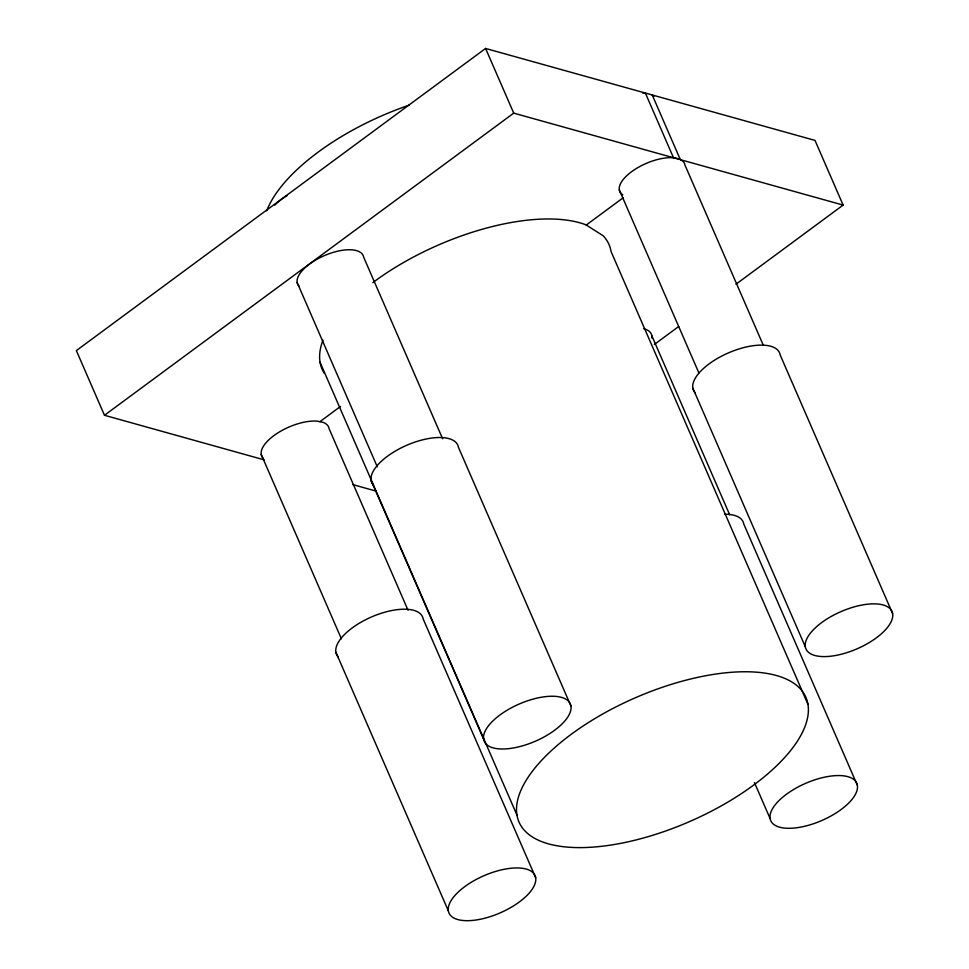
<?xml version="1.0" encoding="UTF-8"?>
<svg xmlns="http://www.w3.org/2000/svg" width="969" height="969" viewBox="0 0 969 969"><rect width="100%" height="100%" fill="white"/><g stroke="black" fill="none" stroke-linecap="round" stroke-linejoin="round"><path stroke-width="1.45" d="M735.943 284.232L843.127 205.089L815.002 140.408L485.602 48.45L76.357 350.596L104.482 415.277L264.186 459.863M104.482 415.277L513.727 113.131L679.015 159.279M319.891 421.697L340.531 406.447M586.257 225.038L623.115 197.821M654.341 344.479L678.7 326.492M622.788 194.866A35.259 15.238 -23.5 0 1 631.764 171.574A35.259 15.238 -23.5 0 1 673.491 157.741L679.233 158.94L683.133 161.411A35.259 15.238 -23.5 0 1 684.913 164.972L763.257 345.158M843.127 205.089L680.347 159.655L652.222 94.974L654.075 96.149M352.668 484.561L375.875 491.041M892.643 613.631A46.924 20.276 -23.5 0 0 824.207 620.778A46.924 20.276 -23.5 0 0 830.106 656.279A46.924 20.276 -23.5 0 0 892.643 613.631L780.142 354.896A46.924 20.276 -23.5 0 0 727.416 353.334A46.924 20.276 -23.5 0 0 695.197 392.845M673.491 157.741L645.366 93.048A35.259 15.238 -23.5 0 0 642.641 92.951M619.312 189.924L698.867 372.883M692.835 388.097L805.336 646.832M857.383 785.326A46.924 20.276 -23.5 0 0 788.96 792.472A46.924 20.276 -23.5 0 0 794.859 827.974A46.924 20.276 -23.5 0 0 857.383 785.326L743.756 523.999A46.924 20.276 -23.5 0 0 724.667 514.224M651.858 335.831L729.681 514.805M807.952 704.342A156.421 67.588 -23.5 0 0 579.85 728.179A156.421 67.588 -23.5 0 0 599.508 846.531A156.421 67.588 -23.5 0 0 807.952 704.342L611.076 251.565A156.421 67.588 -23.5 0 0 603.178 235.77L585.906 224.808A156.421 67.588 -23.5 0 0 372.823 282.645M485.602 48.45L513.727 113.131M754.451 782.577L770.076 818.526M570.935 706.026A46.924 20.276 -23.5 0 0 502.499 713.172A46.924 20.276 -23.5 0 0 508.398 748.674A46.924 20.276 -23.5 0 0 570.935 706.026L458.434 447.29A46.924 20.276 -23.5 0 0 405.708 445.728A46.924 20.276 -23.5 0 0 373.489 485.227M442.615 438.763L363.666 257.197A35.744 15.443 -23.5 0 0 323.489 256.01A35.744 15.443 -23.5 0 0 298.949 286.097M297.144 282.488L377.304 466.84M320.049 362.249L516.925 815.026M371.127 480.491L483.628 739.226M535.675 877.708A46.924 20.276 -23.5 0 0 467.24 884.867A46.924 20.276 -23.5 0 0 473.151 920.368A46.924 20.276 -23.5 0 0 535.675 877.708L423.174 618.985A46.924 20.276 -23.5 0 0 370.449 617.423A46.924 20.276 -23.5 0 0 338.242 656.921M408.022 610.204L329.072 428.637A36.471 15.758 -23.5 0 0 323.21 422.399L317.263 421.14A36.471 15.758 -23.5 0 0 275.886 434.185A36.471 15.758 -23.5 0 0 263.059 458.119M261.218 454.437L341.379 638.789M335.868 652.185L448.368 910.921M324.24 373.283A156.421 67.588 -23.5 0 1 322.956 340.204M643.573 328.709A37.634 16.255 -23.5 0 1 651.919 338.084M274.796 205.162A35.744 15.443 -23.5 0 1 287.151 195.568M266.705 210.83A156.421 67.588 -23.5 0 1 409.233 105.136"/></g></svg>
